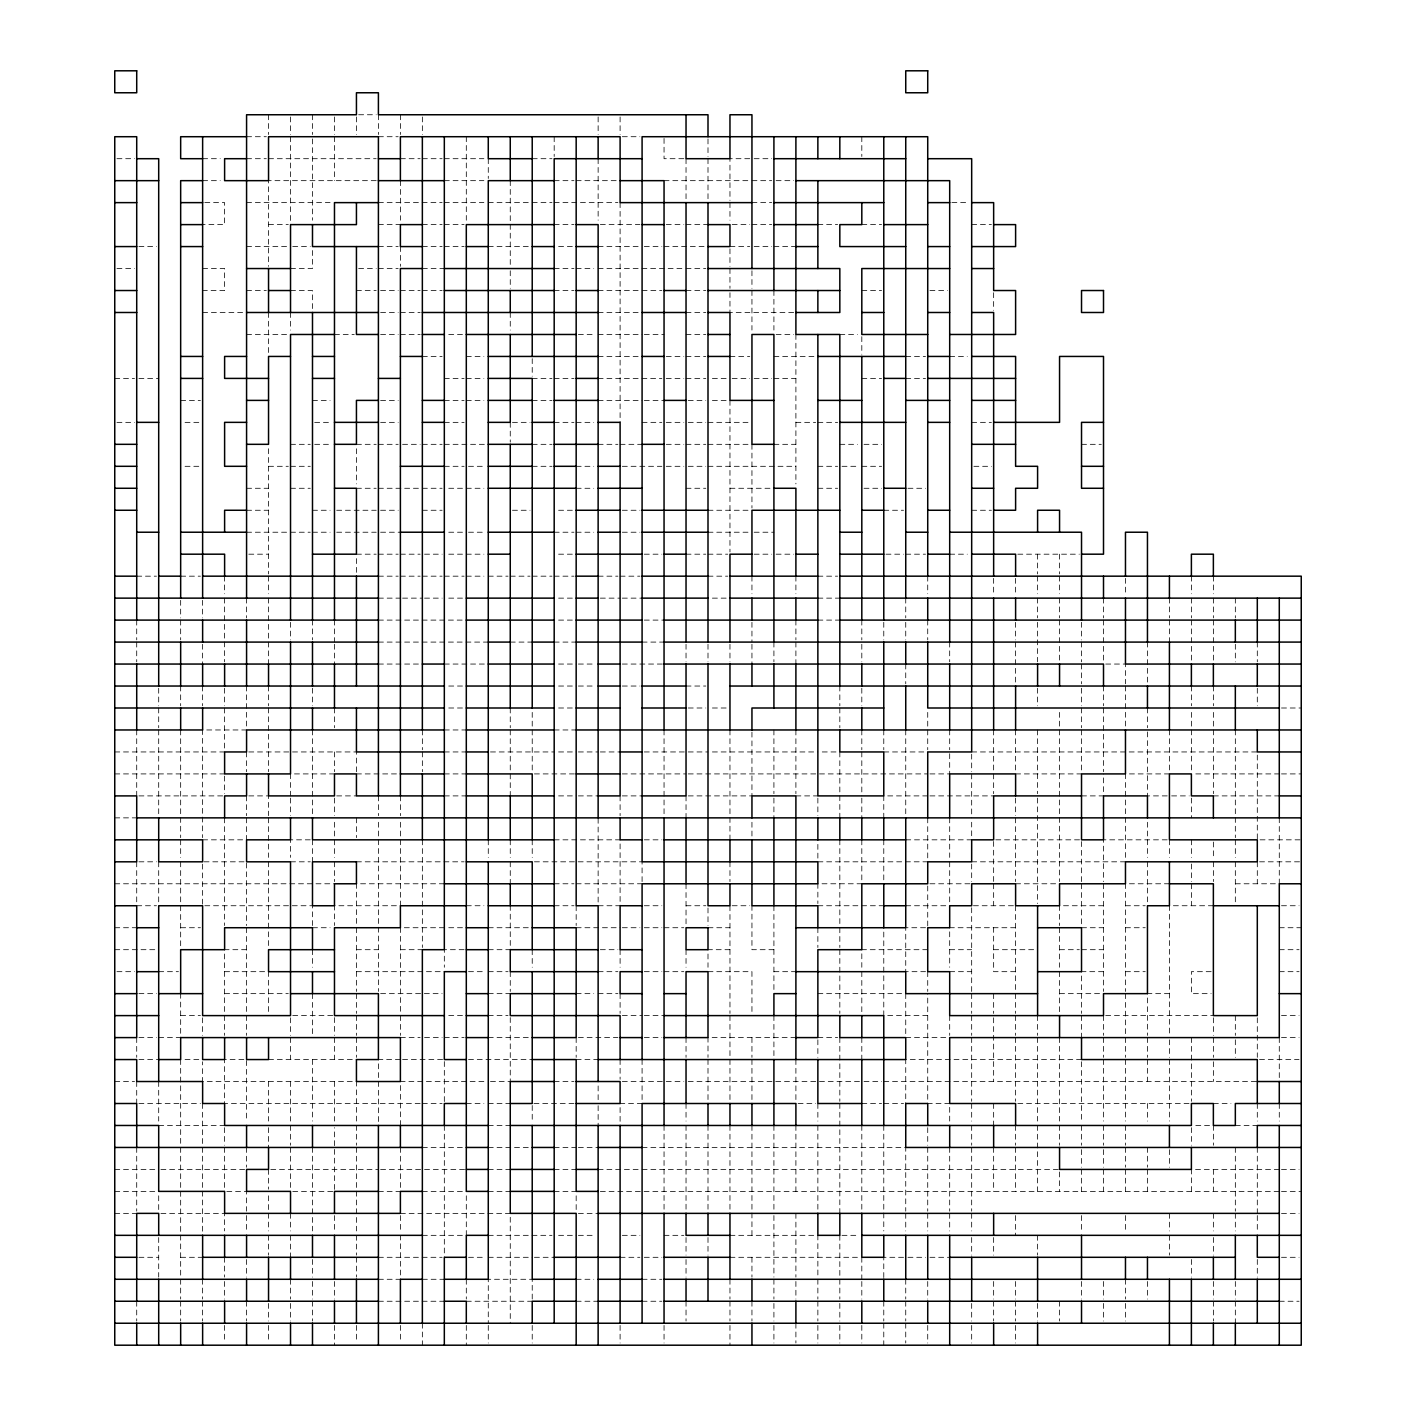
<?xml version="1.0" encoding="UTF-8"?>
<svg xmlns="http://www.w3.org/2000/svg" width="1416" height="1416" viewBox="0 0 1416 1416"><rect width="100%" height="100%" fill="white"/><g stroke="black" fill="none" stroke-linecap="round" stroke-linejoin="round"><path stroke-width="0.75" stroke-dasharray="5 3.75" d="M358.637 114.749L376.214 114.749M246.579 136.715L266.35 136.715M378.408 136.715L398.197 136.715M622.314 136.715L639.89 136.715M116.944 158.698L134.52 158.698M202.63 158.698L220.206 158.698M246.579 158.698L266.35 158.698M268.544 158.698L376.214 158.698M400.392 158.698L420.163 158.698M422.357 158.698L442.128 158.698M444.323 158.698L483.883 158.698M532.221 158.698L551.992 158.698M683.822 158.698L664.051 158.698L664.051 136.715M749.754 158.698L729.966 158.698L729.966 200.435M754.144 158.698L771.72 158.698M202.63 180.664L220.206 180.664M376.214 180.664L268.544 180.664L268.544 266.35M444.323 180.664L483.883 180.664M554.187 180.664L573.976 180.664M576.17 180.664L620.102 180.664M664.051 180.664L749.754 180.664M751.949 180.664L771.72 180.664M776.11 180.664L793.686 180.664M204.824 202.63L224.613 202.63L224.613 224.613L202.63 224.613M246.579 202.63L330.07 202.63M378.408 202.63L442.128 202.63M444.323 202.63L483.883 202.63M488.272 202.63L530.026 202.63M532.221 202.63L551.992 202.63M554.187 202.63L617.907 202.63M751.949 202.63L771.72 202.63M951.888 202.63L967.27 202.63M268.544 224.613L288.333 224.613M378.408 224.613L400.392 224.613M422.357 224.613L442.128 224.613M444.323 224.613L464.112 224.613M554.187 224.613L573.976 224.613M600.331 224.613L639.89 224.613M666.246 224.613L683.822 224.613M686.034 224.613L708 224.613M732.178 224.613L749.754 224.613M751.949 224.613L771.72 224.613M817.864 224.613L837.635 224.613M861.813 224.613L881.584 224.613M971.677 224.613L991.448 224.613M138.91 246.579L156.486 246.579M246.579 246.579L288.333 246.579M292.723 246.579L310.299 246.579M378.408 246.579L398.197 246.579M422.357 246.579L442.128 246.579M444.323 246.579L464.112 246.579M488.272 246.579L530.026 246.579M558.594 246.579L576.17 246.579M598.136 246.579L639.89 246.579M644.28 246.579L661.856 246.579M664.051 246.579L705.805 246.579M729.966 246.579L749.754 246.579M754.144 246.579L771.72 246.579M773.915 246.579L795.898 246.579M116.944 268.544L134.52 268.544M202.63 268.544L224.613 268.544L224.613 290.528L202.63 290.528M290.528 268.544L312.494 268.544L312.494 248.774M358.637 268.544L376.214 268.544M378.408 268.544L398.197 268.544M422.357 268.544L444.323 268.544M554.187 268.544L573.976 268.544M576.17 268.544L593.746 268.544M598.136 268.544L683.822 268.544M686.034 268.544L705.805 268.544M246.579 290.528L266.35 290.528M290.528 290.528L312.494 290.528L312.494 310.299M356.443 290.528L376.214 290.528M380.603 290.528L398.197 290.528M400.392 290.528L420.163 290.528M422.357 290.528L442.128 290.528M554.187 290.528L573.976 290.528M598.136 290.528L639.89 290.528M642.085 290.528L661.856 290.528M686.034 290.528L705.805 290.528M861.813 290.528L881.584 290.528M929.923 290.528L947.499 290.528M202.63 312.494L244.384 312.494M380.603 312.494L398.197 312.494M400.392 312.494L420.163 312.494M598.136 312.494L642.085 312.494M686.034 312.494L705.805 312.494M793.686 312.494L729.966 312.494L729.966 292.723M246.579 334.477L290.528 334.477M334.477 334.477L354.248 334.477M380.603 334.477L398.197 334.477M400.392 334.477L420.163 334.477M448.73 334.477L464.112 334.477M578.365 334.477L593.746 334.477M598.136 334.477L642.085 334.477M644.28 334.477L664.051 334.477M686.034 334.477L705.805 334.477M776.11 334.477L793.686 334.477M839.83 334.477L857.406 334.477M422.357 356.443L442.128 356.443M466.306 356.443L483.883 356.443M598.136 356.443L639.89 356.443M666.246 356.443L683.822 356.443M686.034 356.443L705.805 356.443M729.966 356.443L749.754 356.443M773.915 356.443L815.669 356.443M905.744 356.443L925.533 356.443M949.693 356.443L967.27 356.443M114.749 378.408L134.52 378.408M138.91 378.408L158.698 378.408M444.323 378.408L464.112 378.408M466.306 378.408L483.883 378.408M532.221 378.408L551.992 378.408M554.187 378.408L573.976 378.408M598.136 378.408L661.856 378.408M666.246 378.408L683.822 378.408M686.034 378.408L705.805 378.408M712.39 378.408L727.771 378.408M732.178 378.408L749.754 378.408M754.144 378.408L771.72 378.408M773.915 378.408L795.898 378.408M861.813 378.408L881.584 378.408M905.744 378.408L925.533 378.408M180.664 400.392L200.435 400.392M312.494 400.392L330.07 400.392M380.603 400.392L398.197 400.392M444.323 400.392L464.112 400.392M466.306 400.392L483.883 400.392M532.221 400.392L551.992 400.392M598.136 400.392L642.085 400.392M644.28 400.392L664.051 400.392M688.229 400.392L705.805 400.392M712.39 400.392L727.771 400.392M116.944 422.357L134.52 422.357M185.053 422.357L200.435 422.357M314.688 422.357L330.07 422.357M380.603 422.357L398.197 422.357M444.323 422.357L464.112 422.357M512.45 422.357L530.026 422.357M554.187 422.357L573.976 422.357M576.17 422.357L593.746 422.357M642.085 422.357L661.856 422.357M666.246 422.357L683.822 422.357M688.229 422.357L705.805 422.357M708 422.357L749.754 422.357M795.898 422.357L815.669 422.357M817.864 422.357L837.635 422.357M971.677 422.357L991.448 422.357M290.528 444.323L310.299 444.323M314.688 444.323L330.07 444.323M356.443 444.323L376.214 444.323M378.408 444.323L398.197 444.323M402.587 444.323L420.163 444.323M422.357 444.323L442.128 444.323M444.323 444.323L488.272 444.323M532.221 444.323L551.992 444.323M598.136 444.323L617.907 444.323M620.102 444.323L642.085 444.323M666.246 444.323L683.822 444.323M686.034 444.323L705.805 444.323M708 444.323L749.754 444.323M773.915 444.323L795.898 444.323M839.83 444.323L857.406 444.323M864.008 444.323L881.584 444.323M1081.523 444.323L1101.312 444.323M185.053 466.306L200.435 466.306M268.544 466.306L288.333 466.306M290.528 466.306L310.299 466.306M444.323 466.306L464.112 466.306M468.501 466.306L483.883 466.306M532.221 466.306L551.992 466.306M576.17 466.306L593.746 466.306M622.314 466.306L661.856 466.306M666.246 466.306L683.822 466.306M688.229 466.306L705.805 466.306M708 466.306L795.898 466.306M817.864 466.306L837.635 466.306M842.024 466.306L857.406 466.306M861.813 466.306L881.584 466.306M973.872 466.306L991.448 466.306M246.579 488.272L268.544 488.272M290.528 488.272L310.299 488.272M356.443 488.272L376.214 488.272M378.408 488.272L420.163 488.272M422.357 488.272L442.128 488.272M448.73 488.272L464.112 488.272M466.306 488.272L483.883 488.272M576.17 488.272L593.746 488.272M686.034 488.272L705.805 488.272M729.966 488.272L773.915 488.272M817.864 488.272L837.635 488.272M864.008 488.272L881.584 488.272M907.957 488.272L925.533 488.272M246.579 510.256L268.544 510.256M312.494 510.256L330.07 510.256M336.672 510.256L376.214 510.256M380.603 510.256L398.197 510.256M422.357 510.256L442.128 510.256M512.45 510.256L530.026 510.256M558.594 510.256L573.976 510.256M622.314 510.256L639.89 510.256M708 510.256L749.754 510.256M883.779 510.256L903.55 510.256M971.677 510.256L991.448 510.256M246.579 532.221L288.333 532.221M290.528 532.221L310.299 532.221M312.494 532.221L330.07 532.221M336.672 532.221L376.214 532.221M380.603 532.221L400.392 532.221M448.73 532.221L466.306 532.221M468.501 532.221L483.883 532.221M554.187 532.221L573.976 532.221M576.17 532.221L593.746 532.221M622.314 532.221L639.89 532.221M708 532.221L749.754 532.221M754.144 532.221L773.915 532.221M248.774 554.187L268.544 554.187M356.443 554.187L376.214 554.187M378.408 554.187L398.197 554.187M400.392 554.187L420.163 554.187M424.552 554.187L442.128 554.187M448.73 554.187L464.112 554.187M466.306 554.187L483.883 554.187M558.594 554.187L573.976 554.187M644.28 554.187L661.856 554.187M686.034 554.187L705.805 554.187M708 554.187L727.771 554.187M754.144 554.187L771.72 554.187M776.11 554.187L793.686 554.187M885.974 554.187L903.55 554.187M905.744 554.187L925.533 554.187M949.693 554.187L967.27 554.187M1017.803 554.187L1079.328 554.187M136.715 576.17L156.486 576.17M180.664 576.17L200.435 576.17M378.408 576.17L398.197 576.17M400.392 576.17L420.163 576.17M422.357 576.17L442.128 576.17M444.323 576.17L464.112 576.17M466.306 576.17L483.883 576.17M488.272 576.17L508.043 576.17M510.256 576.17L530.026 576.17M532.221 576.17L551.992 576.17M554.187 576.17L573.976 576.17M598.136 576.17L617.907 576.17M620.102 576.17L639.89 576.17M708 576.17L727.771 576.17M817.864 576.17L837.635 576.17M378.408 598.136L400.392 598.136M402.587 598.136L422.357 598.136M424.552 598.136L442.128 598.136M448.73 598.136L466.306 598.136M558.594 598.136L576.17 598.136M600.331 598.136L620.102 598.136M622.314 598.136L642.085 598.136M712.39 598.136L729.966 598.136M817.864 598.136L839.83 598.136M378.408 620.102L466.306 620.102M558.594 620.102L576.17 620.102M644.28 620.102L664.051 620.102M817.864 620.102L839.83 620.102M378.408 642.085L488.272 642.085M510.256 642.085L532.221 642.085M554.187 642.085L576.17 642.085M642.085 642.085L664.051 642.085M378.408 664.051L422.357 664.051M444.323 664.051L488.272 664.051M558.594 664.051L576.17 664.051M578.365 664.051L593.746 664.051M622.314 664.051L664.051 664.051M1105.701 664.051L1125.472 664.051L1125.472 683.822M448.73 686.034L464.112 686.034M558.594 686.034L576.17 686.034M578.365 686.034L593.746 686.034M622.314 686.034L639.89 686.034M686.034 686.034L705.805 686.034M448.73 708L466.306 708M558.594 708L576.17 708M688.229 708L705.805 708M712.39 708L727.771 708M1281.48 708L1301.251 708M444.323 729.966L466.306 729.966M554.187 729.966L576.17 729.966M114.749 751.949L224.613 751.949L224.613 708M248.774 751.949L356.443 751.949L356.443 771.72M444.323 751.949L466.306 751.949M490.467 751.949L554.187 751.949M558.594 751.949L576.17 751.949M578.365 751.949L598.136 751.949M600.331 751.949L620.102 751.949M644.28 751.949L686.034 751.949M688.229 751.949L708 751.949M712.39 751.949L817.864 751.949M822.254 751.949L837.635 751.949M883.779 751.949L927.728 751.949M971.677 751.949L1257.302 751.949L1257.302 839.83L1301.251 839.83M114.749 773.915L224.613 773.915M334.477 773.915L290.528 773.915L290.528 795.898M356.443 773.915L400.392 773.915M444.323 773.915L466.306 773.915M534.416 773.915L576.17 773.915M622.314 773.915L686.034 773.915M688.229 773.915L927.728 773.915M929.923 773.915L949.693 773.915L949.693 751.949M1015.608 773.915L1081.523 773.915M1169.421 773.915L1125.472 773.915L1125.472 857.406M1195.794 773.915L1279.285 773.915M1281.48 773.915L1301.251 773.915M138.91 795.898L224.613 795.898M248.774 795.898L268.544 795.898L268.544 815.669M336.672 795.898L356.443 795.898M444.323 795.898L466.306 795.898M558.594 795.898L576.17 795.898M578.365 795.898L598.136 795.898M622.314 795.898L642.085 795.898M688.229 795.898L751.949 795.898L751.949 729.966M795.898 795.898L817.864 795.898M927.728 795.898L883.779 795.898L883.779 817.864M929.923 795.898L993.643 795.898M1081.523 795.898L1103.507 795.898L1103.507 773.915M1167.226 795.898L1147.456 795.898L1147.456 729.966M1171.616 795.898L1189.192 795.898M1213.37 795.898L1279.285 795.898M114.749 817.864L136.715 817.864M202.63 839.83L244.384 839.83M310.299 839.83L290.528 839.83L290.528 857.406M554.187 839.83L620.102 839.83L620.102 905.744L598.136 905.744L598.136 817.864M644.28 839.83L661.856 839.83M905.744 839.83L971.677 839.83L971.677 822.254M1167.226 839.83L1103.507 839.83L1103.507 881.584M138.91 861.813L156.486 861.813M290.528 861.813L310.299 861.813M356.443 861.813L464.112 861.813M534.416 861.813L642.085 861.813L642.085 881.584M971.677 861.813L1125.472 861.813M1259.514 861.813L1301.251 861.813M114.749 883.779L334.477 883.779M444.323 883.779L356.443 883.779L356.443 925.533M554.187 883.779L573.976 883.779M576.17 883.779L642.085 883.779M929.923 883.779L971.677 883.779M1015.608 883.779L1059.557 883.779M1169.421 883.779L1125.472 883.779L1125.472 991.448M1235.336 883.779L1279.285 883.779L1279.285 817.864M136.715 905.744L156.486 905.744M466.306 905.744L483.883 905.744M554.187 905.744L573.976 905.744M644.28 905.744L661.856 905.744M686.034 905.744L705.805 905.744M732.178 905.744L749.754 905.744M817.864 905.744L883.779 905.744M905.744 905.744L947.499 905.744M1013.413 905.744L971.677 905.744L971.677 991.448M1103.507 905.744L1059.557 905.744L1059.557 925.533M1125.472 905.744L1145.243 905.744M1213.37 905.744L1169.421 905.744L1169.421 1035.397M1281.48 905.744L1299.056 905.744M114.749 927.728L136.715 927.728M180.664 927.728L200.435 927.728M312.494 927.728L330.07 927.728M444.323 927.728L400.392 927.728L400.392 1013.413M448.73 927.728L464.112 927.728M488.272 927.728L532.221 927.728M576.17 927.728L620.102 927.728M622.314 927.728L639.89 927.728M644.28 927.728L661.856 927.728M664.051 927.728L683.822 927.728M708 927.728L729.966 927.728M925.533 927.728L905.744 927.728L905.744 971.677L925.533 971.677M1015.608 927.728L949.693 927.728L949.693 967.27M1081.523 927.728L1103.507 927.728M1125.472 927.728L1145.243 927.728M1279.285 927.728L1301.251 927.728M114.749 949.693L156.486 949.693M246.579 949.693L224.613 949.693L224.613 1013.413M356.443 949.693L378.408 949.693M400.392 949.693L422.357 949.693M464.112 949.693L444.323 949.693L444.323 967.27M488.272 949.693L510.256 949.693L510.256 905.744M600.331 949.693L617.907 949.693M729.966 949.693L708 949.693L708 967.27M773.915 949.693L751.949 949.693L751.949 905.744M927.728 949.693L861.813 949.693L861.813 967.27M949.693 949.693L971.677 949.693M993.643 949.693L1037.592 949.693M1059.557 949.693L1079.328 949.693M1081.523 949.693L1103.507 949.693M1279.285 949.693L1299.056 949.693M116.944 971.677L134.52 971.677M158.698 971.677L178.469 971.677M224.613 971.677L268.544 971.677L268.544 1013.413M356.443 971.677L444.323 971.677M468.501 971.677L483.883 971.677M488.272 971.677L508.043 971.677M598.136 971.677L617.907 971.677M644.28 971.677L661.856 971.677M664.051 971.677L683.822 971.677M708 971.677L751.949 971.677L751.949 1013.413M773.915 971.677L795.898 971.677M949.693 971.677L971.677 971.677M1015.608 971.677L993.643 971.677L993.643 927.728M1103.507 971.677L1081.523 971.677L1081.523 1013.413M1125.472 971.677L1145.243 971.677M1211.176 971.677L1191.387 971.677L1191.387 993.643L1211.176 993.643M1279.285 971.677L1299.056 971.677M138.91 993.643L156.486 993.643M224.613 993.643L288.333 993.643M380.603 993.643L442.128 993.643M488.272 993.643L510.256 993.643M576.17 993.643L593.746 993.643M598.136 993.643L617.907 993.643M817.864 993.643L903.55 993.643M1059.557 993.643L1103.507 993.643M1169.421 993.643L1147.456 993.643L1147.456 1035.397M180.664 1015.608L200.435 1015.608M292.723 1015.608L334.477 1015.608L334.477 1035.397M448.73 1015.608L466.306 1015.608M488.272 1015.608L508.043 1015.608M622.314 1015.608L642.085 1015.608M644.28 1015.608L664.051 1015.608M927.728 1015.608L883.779 1015.608L883.779 927.728M1105.701 1015.608L1213.37 1015.608M1281.48 1015.608L1299.056 1015.608M138.91 1037.592L156.486 1037.592M158.698 1037.592L180.664 1037.592L180.664 993.643M400.392 1037.592L420.163 1037.592M424.552 1037.592L442.128 1037.592M444.323 1037.592L464.112 1037.592M488.272 1037.592L532.221 1037.592M578.365 1037.592L617.907 1037.592M644.28 1037.592L661.856 1037.592M795.898 1037.592L708 1037.592L708 1057.363M817.864 1037.592L837.635 1037.592M905.744 1037.592L949.693 1037.592M1281.48 1037.592L1299.056 1037.592M138.91 1059.557L158.698 1059.557M185.053 1059.557L202.63 1059.557M268.544 1059.557L356.443 1059.557M400.392 1059.557L378.408 1059.557L378.408 1079.328M402.587 1059.557L444.323 1059.557L444.323 1103.507M468.501 1059.557L532.221 1059.557M576.17 1059.557L598.136 1059.557M1081.523 1059.557L905.744 1059.557L905.744 1103.507M1259.514 1059.557L1299.056 1059.557M114.749 1081.523L134.52 1081.523M483.883 1081.523L400.392 1081.523L400.392 1125.472M490.467 1081.523L510.256 1081.523L510.256 1015.608M554.187 1081.523L573.976 1081.523M622.314 1081.523L664.051 1081.523M666.246 1081.523L683.822 1081.523M688.229 1081.523L861.813 1081.523M864.008 1081.523L881.584 1081.523M883.779 1081.523L1257.302 1081.523M138.91 1103.507L200.435 1103.507M420.163 1103.507L224.613 1103.507L224.613 1059.557L246.579 1059.557L246.579 1121.083M422.357 1103.507L442.128 1103.507M466.306 1103.507L483.883 1103.507M488.272 1103.507L510.256 1103.507M573.976 1103.507L532.221 1103.507L532.221 1121.083M798.093 1103.507L815.669 1103.507M861.813 1103.507L881.584 1103.507M883.779 1103.507L903.55 1103.507M1017.803 1103.507L1191.387 1103.507M1213.37 1103.507L1230.947 1103.507M158.698 1125.472L224.613 1125.472M488.272 1125.472L510.256 1125.472M1195.794 1125.472L1213.37 1125.472L1213.37 1145.243M1235.336 1125.472L1257.302 1125.472M422.357 1147.456L466.306 1147.456M488.272 1147.456L532.221 1147.456M554.187 1147.456L576.17 1147.456M578.365 1147.456L598.136 1147.456M642.085 1147.456L905.744 1147.456L905.744 1211.176M114.749 1169.421L158.698 1169.421M160.893 1169.421L246.579 1169.421M270.757 1169.421L378.408 1169.421M380.603 1169.421L422.357 1169.421M424.552 1169.421L466.306 1169.421M488.272 1169.421L510.256 1169.421M554.187 1169.421L576.17 1169.421M598.136 1169.421L639.89 1169.421M642.085 1169.421L1059.557 1169.421L1059.557 1191.387M1279.285 1169.421L1191.387 1169.421L1191.387 1191.387M1281.48 1169.421L1299.056 1169.421M114.749 1191.387L158.698 1191.387M226.808 1191.387L246.579 1191.387L246.579 1211.176M292.723 1191.387L334.477 1191.387L334.477 1127.667M378.408 1191.387L400.392 1191.387M422.357 1191.387L466.306 1191.387M488.272 1191.387L510.256 1191.387M554.187 1191.387L576.17 1191.387M600.331 1191.387L1279.285 1191.387M1281.48 1191.387L1301.251 1191.387M114.749 1213.37L136.715 1213.37M160.893 1213.37L224.613 1213.37L224.613 1230.947M400.392 1213.37L510.256 1213.37L510.256 1323.234M578.365 1213.37L598.136 1213.37M1281.48 1213.37L1299.056 1213.37M422.357 1235.336L466.306 1235.336L466.306 1195.794M488.272 1235.336L551.992 1235.336M558.594 1235.336L576.17 1235.336M578.365 1235.336L593.746 1235.336M622.314 1235.336L639.89 1235.336M664.051 1235.336L683.822 1235.336M729.966 1235.336L817.864 1235.336L817.864 1277.09M842.024 1235.336L857.406 1235.336M138.91 1257.302L158.698 1257.302M180.664 1257.302L202.63 1257.302M378.408 1257.302L442.128 1257.302M468.501 1257.302L483.883 1257.302M488.272 1257.302L532.221 1257.302M534.416 1257.302L554.187 1257.302M620.102 1257.302L639.89 1257.302M644.28 1257.302L661.856 1257.302M729.966 1257.302L857.406 1257.302M903.55 1257.302L883.779 1257.302L883.779 1279.285M907.957 1257.302L925.533 1257.302M929.923 1257.302L949.693 1257.302M1281.48 1257.302L1299.056 1257.302M378.408 1279.285L400.392 1279.285L400.392 1235.336M422.357 1279.285L444.323 1279.285M576.17 1279.285L593.746 1279.285M642.085 1279.285L661.856 1279.285M378.408 1301.251L444.323 1301.251M466.306 1301.251L532.221 1301.251M576.17 1301.251L598.136 1301.251M642.085 1301.251L661.856 1301.251M1279.285 1301.251L1299.056 1301.251M1279.285 1037.592L1279.285 1079.328M1279.285 1103.507L1279.285 1121.083M1257.302 642.085L1257.302 661.856M1257.302 688.229L1257.302 705.805M1257.302 861.813L1257.302 883.779M1257.302 1017.803L1257.302 1057.363M1257.302 1103.507L1257.302 1121.083M1257.302 1147.456L1257.302 1213.37M1257.302 1215.565L1257.302 1230.947M1257.302 1259.514L1257.302 1277.09M1235.336 598.136L1235.336 617.907M1235.336 644.28L1235.336 661.856M1235.336 729.966L1235.336 837.635M1235.336 839.83L1235.336 857.406M1235.336 861.813L1235.336 903.55M1235.336 1015.608L1235.336 1035.397M1235.336 1039.787L1235.336 1057.363M1235.336 1147.456L1235.336 1211.176M1235.336 1213.37L1235.336 1230.947M1235.336 1281.48L1235.336 1299.056M1235.336 1301.251L1235.336 1323.234M1213.37 576.17L1213.37 593.746M1213.37 598.136L1213.37 617.907M1213.37 620.102L1213.37 661.856M1213.37 686.034L1213.37 705.805M1213.37 712.39L1213.37 793.686M1213.37 842.024L1213.37 857.406M1213.37 861.813L1213.37 881.584M1213.37 1017.803L1213.37 1035.397M1213.37 1037.592L1213.37 1057.363M1213.37 1061.752L1213.37 1081.523M1213.37 1169.421L1213.37 1191.387M1213.37 1213.37L1213.37 1230.947M1213.37 1237.531L1213.37 1255.107M1213.37 1281.48L1213.37 1299.056M1213.37 1301.251L1213.37 1321.022M1191.387 576.17L1191.387 593.746M1191.387 598.136L1191.387 617.907M1191.387 620.102L1191.387 661.856M1191.387 686.034L1191.387 705.805M1191.387 712.39L1191.387 771.72M1191.387 798.093L1191.387 817.864M1191.387 839.83L1191.387 857.406M1191.387 864.008L1191.387 881.584M1191.387 883.779L1191.387 905.744M1191.387 1037.592L1191.387 1101.312M1191.387 1127.667L1191.387 1145.243M1191.387 1259.514L1191.387 1277.09M1169.421 598.136L1169.421 617.907M1169.421 620.102L1169.421 642.085M1169.421 729.966L1169.421 771.72M1169.421 839.83L1169.421 857.406M1169.421 1039.787L1169.421 1057.363M1169.421 1059.557L1169.421 1121.083M1169.421 1149.65L1169.421 1167.226M1169.421 1213.37L1169.421 1230.947M1169.421 1235.336L1169.421 1255.107M1147.456 642.085L1147.456 686.034M1147.456 708L1147.456 727.771M1147.456 822.254L1147.456 857.406M1147.456 861.813L1147.456 903.55M1147.456 1037.592L1147.456 1057.363M1147.456 1059.557L1147.456 1081.523M1147.456 1103.507L1147.456 1121.083M1147.456 1147.456L1147.456 1167.226M1147.456 1169.421L1147.456 1191.387M1147.456 1281.48L1147.456 1299.056M1125.472 578.365L1125.472 593.746M1125.472 686.034L1125.472 729.966M1125.472 993.643L1125.472 1035.397M1125.472 1037.592L1125.472 1057.363M1125.472 1059.557L1125.472 1121.083M1125.472 1125.472L1125.472 1145.243M1125.472 1147.456L1125.472 1167.226M1125.472 1169.421L1125.472 1191.387M1125.472 1215.565L1125.472 1230.947M1125.472 1279.285L1125.472 1299.056M1125.472 1303.446L1125.472 1321.022M1103.507 598.136L1103.507 617.907M1103.507 620.102L1103.507 661.856M1103.507 686.034L1103.507 705.805M1103.507 708L1103.507 771.72M1103.507 883.779L1103.507 991.448M1103.507 1015.608L1103.507 1035.397M1103.507 1037.592L1103.507 1057.363M1103.507 1059.557L1103.507 1121.083M1103.507 1125.472L1103.507 1145.243M1103.507 1149.65L1103.507 1167.226M1103.507 1169.421L1103.507 1191.387M1103.507 1281.48L1103.507 1299.056M1103.507 1303.446L1103.507 1321.022M1081.523 622.314L1081.523 639.89M1081.523 642.085L1081.523 661.856M1081.523 664.051L1081.523 683.822M1081.523 688.229L1081.523 705.805M1081.523 708L1081.523 727.771M1081.523 729.966L1081.523 771.72M1081.523 881.584L1081.523 839.83L993.643 839.83L993.643 881.584M1081.523 883.779L1081.523 925.533M1081.523 1015.608L1081.523 1037.592M1081.523 1061.752L1081.523 1121.083M1081.523 1125.472L1081.523 1145.243M1081.523 1149.65L1081.523 1167.226M1081.523 1169.421L1081.523 1191.387M1081.523 1215.565L1081.523 1230.947M1081.523 1281.48L1081.523 1299.056M1059.557 554.187L1059.557 573.976M1059.557 576.17L1059.557 593.746M1059.557 598.136L1059.557 617.907M1059.557 620.102L1059.557 661.856M1059.557 712.39L1059.557 727.771M1059.557 729.966L1059.557 881.584M1059.557 927.728L1059.557 967.27M1059.557 971.677L1059.557 1013.413M1059.557 1037.592L1059.557 1121.083M1059.557 1125.472L1059.557 1145.243M1059.557 1301.251L1059.557 1321.022M1037.592 554.187L1037.592 573.976M1037.592 576.17L1037.592 593.746M1037.592 598.136L1037.592 617.907M1037.592 622.314L1037.592 661.856M1037.592 688.229L1037.592 705.805M1037.592 729.966L1037.592 793.686M1037.592 798.093L1037.592 903.55M1037.592 1015.608L1037.592 1035.397M1037.592 1037.592L1037.592 1121.083M1037.592 1125.472L1037.592 1191.387M1037.592 1235.336L1037.592 1255.107M1037.592 1303.446L1037.592 1321.022M1015.608 578.365L1015.608 593.746M1015.608 622.314L1015.608 639.89M1015.608 642.085L1015.608 686.034M1015.608 729.966L1015.608 771.72M1015.608 798.093L1015.608 815.669M1015.608 817.864L1015.608 881.584M1015.608 905.744L1015.608 991.448M1015.608 993.643L1015.608 1013.413M1015.608 1015.608L1015.608 1035.397M1015.608 1037.592L1015.608 1101.312M1015.608 1125.472L1015.608 1145.243M1015.608 1147.456L1015.608 1191.387M1015.608 1215.565L1015.608 1235.336M1015.608 1281.48L1015.608 1299.056M1015.608 1301.251L1015.608 1321.022M1015.608 1325.429L1015.608 1343.005M993.643 292.723L993.643 310.299M993.643 578.365L993.643 593.746M993.643 729.966L993.643 771.72M993.643 773.915L993.643 793.686M993.643 883.779L993.643 905.744M993.643 993.643L993.643 1013.413M993.643 1017.803L993.643 1081.523M993.643 1103.507L993.643 1125.472M993.643 1147.456L993.643 1191.387M993.643 1237.531L993.643 1255.107M993.643 1281.48L993.643 1299.056M993.643 1301.251L993.643 1321.022M971.677 754.144L971.677 771.72M971.677 773.915L971.677 817.864M971.677 864.008L971.677 881.584M971.677 993.643L971.677 1013.413M971.677 1015.608L971.677 1035.397M971.677 1037.592L971.677 1101.312M971.677 1103.507L971.677 1121.083M971.677 1125.472L971.677 1145.243M971.677 1147.456L971.677 1211.176M971.677 1213.37L971.677 1230.947M971.677 1237.531L971.677 1255.107M971.677 1303.446L971.677 1321.022M971.677 1325.429L971.677 1343.005M949.693 642.085L949.693 661.856M949.693 729.966L949.693 749.754M949.693 817.864L949.693 857.406M949.693 861.813L949.693 905.744M949.693 1015.608L949.693 1035.397M949.693 1121.083L949.693 1103.507L927.728 1103.507L927.728 993.643M949.693 1147.456L949.693 1211.176M949.693 1213.37L949.693 1230.947M927.728 576.17L927.728 593.746M927.728 620.102L927.728 639.89M927.728 712.39L927.728 727.771M927.728 729.966L927.728 749.754M927.728 817.864L927.728 861.813L817.864 861.813L817.864 839.83M927.728 885.974L927.728 927.728M927.728 971.677L927.728 991.448M927.728 1127.667L927.728 1145.243M927.728 1147.456L927.728 1211.176M927.728 1213.37L927.728 1230.947M927.728 1281.48L927.728 1299.056M927.728 1325.429L927.728 1343.005M905.744 598.136L905.744 617.907M905.744 622.314L905.744 639.89M905.744 664.051L905.744 683.822M905.744 729.966L905.744 817.864M905.744 993.643L905.744 1035.397M905.744 1213.37L905.744 1230.947M905.744 1279.285L905.744 1299.056M905.744 1301.251L905.744 1321.022M905.744 1323.234L905.744 1343.005M883.779 622.314L883.779 639.89M883.779 729.966L883.779 749.754M883.779 839.83L883.779 881.584M883.779 1125.472L883.779 1230.947M883.779 1301.251L883.779 1321.022M883.779 1323.234L883.779 1345.2M861.813 136.715L861.813 156.486M861.813 336.672L861.813 354.248M861.813 620.102L861.813 639.89M861.813 644.28L861.813 661.856M861.813 688.229L861.813 705.805M861.813 729.966L861.813 749.754M861.813 751.949L861.813 795.898M861.813 798.093L861.813 817.864M861.813 839.83L861.813 883.779L817.864 883.779L817.864 903.55M861.813 971.677L861.813 1013.413M861.813 1037.592L861.813 1059.557M861.813 1125.472L861.813 1213.37M861.813 1257.302L861.813 1279.285M861.813 1281.48L861.813 1299.056M861.813 1325.429L861.813 1343.005M839.83 686.034L839.83 705.805M839.83 708L839.83 727.771M839.83 751.949L839.83 817.864M839.83 839.83L839.83 925.533M839.83 927.728L839.83 947.499M839.83 949.693L839.83 1013.413M839.83 1037.592L839.83 1101.312M839.83 1103.507L839.83 1213.37M839.83 1235.336L839.83 1277.09M839.83 1279.285L839.83 1299.056M839.83 1303.446L839.83 1321.022M839.83 1325.429L839.83 1343.005M817.864 798.093L817.864 815.669M817.864 927.728L817.864 947.499M817.864 1039.787L817.864 1057.363M817.864 1103.507L817.864 1121.083M817.864 1125.472L817.864 1213.37M817.864 1279.285L817.864 1299.056M817.864 1301.251L817.864 1321.022M817.864 1325.429L817.864 1343.005M795.898 334.477L795.898 483.883M795.898 576.17L795.898 593.746M795.898 620.102L795.898 639.89M795.898 642.085L795.898 664.051M795.898 729.966L795.898 793.686M795.898 1059.557L795.898 1103.507M795.898 1125.472L795.898 1191.387M795.898 1213.37L795.898 1277.09M795.898 1281.48L795.898 1299.056M795.898 1323.234L795.898 1343.005M773.915 290.528L773.915 330.07M773.915 642.085L773.915 661.856M773.915 729.966L773.915 793.686M773.915 798.093L773.915 817.864M773.915 905.744L773.915 991.448M773.915 1015.608L773.915 1057.363M773.915 1125.472L773.915 1211.176M773.915 1215.565L773.915 1277.09M773.915 1279.285L773.915 1299.056M773.915 1303.446L773.915 1321.022M773.915 1325.429L773.915 1343.005M751.949 270.757L751.949 288.333M751.949 290.528L751.949 330.07M751.949 444.323L751.949 508.043M751.949 576.17L751.949 593.746M751.949 622.314L751.949 642.085M751.949 644.28L751.949 664.051M751.949 822.254L751.949 837.635M751.949 1037.592L751.949 1057.363M751.949 1059.557L751.949 1101.312M751.949 1125.472L751.949 1235.336M751.949 1257.302L751.949 1277.09M751.949 1301.251L751.949 1321.022M729.966 202.63L729.966 220.206M729.966 248.774L729.966 266.35M729.966 268.544L729.966 288.333M729.966 400.392L729.966 551.992M729.966 644.28L729.966 661.856M729.966 729.966L729.966 839.83M729.966 861.813L729.966 881.584M729.966 905.744L729.966 1013.413M729.966 1015.608L729.966 1057.363M729.966 1059.557L729.966 1103.507M729.966 1125.472L729.966 1213.37M729.966 1279.285L729.966 1299.056M729.966 1301.251L729.966 1321.022M729.966 1325.429L729.966 1345.2M708 138.91L708 156.486M708 158.698L708 200.435M708 644.28L708 661.856M708 907.957L708 925.533M708 1059.557L708 1103.507M708 1125.472L708 1213.37M708 1237.531L708 1255.107M686.034 158.698L686.034 200.435M686.034 644.28L686.034 661.856M686.034 795.898L686.034 817.864M686.034 883.779L686.034 925.533M686.034 949.693L686.034 967.27M686.034 1037.592L686.034 1057.363M686.034 1103.507L686.034 1121.083M686.034 1125.472L686.034 1213.37M686.034 1237.531L686.034 1255.107M686.034 1259.514L686.034 1277.09M686.034 1301.251L686.034 1321.022M664.051 729.966L664.051 817.864M664.051 1125.472L664.051 1213.37M664.051 1325.429L664.051 1343.005M642.085 1059.557L642.085 1103.507L620.102 1103.507L620.102 1125.472M620.102 116.944L620.102 134.52M620.102 202.63L620.102 422.357M620.102 795.898L620.102 815.669M620.102 949.693L620.102 967.27M620.102 993.643L620.102 1013.413M620.102 1059.557L620.102 1079.328M620.102 1325.429L620.102 1343.005M598.136 116.944L598.136 134.52M598.136 158.698L598.136 220.206M598.136 1085.93L598.136 1101.312M598.136 1105.701L598.136 1125.472M576.17 905.744L576.17 925.533M576.17 1037.592L576.17 1057.363M576.17 1195.794L576.17 1211.176M554.187 136.715L554.187 156.486M532.221 358.637L532.221 376.214M532.221 712.39L532.221 727.771M532.221 729.966L532.221 771.72M532.221 839.83L532.221 857.406M532.221 949.693L532.221 967.27M532.221 1299.056L532.221 1279.285L488.272 1279.285L488.272 1323.234M532.221 1325.429L532.221 1343.005M510.256 180.664L510.256 266.35M510.256 270.757L510.256 288.333M510.256 312.494L510.256 330.07M510.256 422.357L510.256 442.128M510.256 708L510.256 727.771M510.256 729.966L510.256 771.72M510.256 773.915L510.256 795.898M510.256 839.83L510.256 857.406M510.256 861.813L510.256 883.779M510.256 971.677L510.256 991.448M488.272 158.698L488.272 178.469M488.272 839.83L488.272 857.406M488.272 1325.429L488.272 1343.005M466.306 136.715L466.306 220.206M466.306 1279.285L466.306 1299.056M466.306 1325.429L466.306 1345.2M444.323 1125.472L444.323 1257.302M422.357 116.944L422.357 134.52M422.357 729.966L422.357 749.754M422.357 751.949L422.357 771.72M422.357 839.83L422.357 947.499M422.357 1323.234L422.357 1345.2M400.392 114.749L400.392 134.52M400.392 180.664L400.392 220.206M400.392 246.579L400.392 266.35M400.392 795.898L400.392 815.669M400.392 822.254L400.392 905.744L334.477 905.744L334.477 925.533M400.392 1015.608L400.392 1035.397M400.392 1147.456L400.392 1189.192M400.392 1215.565L400.392 1230.947M400.392 1325.429L400.392 1340.81M378.408 114.749L378.408 134.52M378.408 795.898L378.408 815.669M378.408 822.254L378.408 991.448M378.408 1081.523L378.408 1125.472M356.443 116.944L356.443 134.52M356.443 448.73L356.443 483.883M356.443 558.594L356.443 573.976M356.443 817.864L356.443 837.635M356.443 927.728L356.443 991.448M356.443 993.643L356.443 1013.413M356.443 1015.608L356.443 1035.397M356.443 1037.592L356.443 1057.363M356.443 1121.083L356.443 1081.523L202.63 1081.523L202.63 1061.752M356.443 1125.472L356.443 1145.243M356.443 1147.456L356.443 1230.947M356.443 1235.336L356.443 1255.107M356.443 1257.302L356.443 1277.09M356.443 1325.429L356.443 1340.81M334.477 116.944L334.477 134.52M334.477 136.715L334.477 180.664M334.477 620.102L334.477 642.085M334.477 644.28L334.477 664.051M334.477 708L334.477 727.771M334.477 751.949L334.477 771.72M334.477 798.093L334.477 815.669M334.477 822.254L334.477 837.635M334.477 839.83L334.477 857.406M334.477 861.813L334.477 881.584M334.477 1037.592L334.477 1059.557M334.477 1081.523L334.477 1121.083M334.477 1215.565L334.477 1230.947M334.477 1281.48L334.477 1299.056M334.477 1325.429L334.477 1345.2M312.494 114.749L312.494 134.52M312.494 138.91L312.494 220.206M312.494 620.102L312.494 639.89M312.494 688.229L312.494 705.805M312.494 729.966L312.494 815.669M312.494 839.83L312.494 861.813M312.494 925.533L312.494 905.744L202.63 905.744L202.63 861.813L246.579 861.813L246.579 925.533M312.494 949.693L312.494 967.27M312.494 993.643L312.494 1035.397M312.494 1059.557L312.494 1121.083M312.494 1147.456L312.494 1230.947M312.494 1259.514L312.494 1277.09M312.494 1281.48L312.494 1299.056M312.494 1301.251L312.494 1321.022M290.528 116.944L290.528 134.52M290.528 136.715L290.528 224.613M290.528 312.494L290.528 330.07M290.528 622.314L290.528 639.89M290.528 798.093L290.528 815.669M290.528 1017.803L290.528 1035.397M290.528 1037.592L290.528 1059.557M290.528 1081.523L290.528 1121.083M290.528 1125.472L290.528 1145.243M290.528 1147.456L290.528 1191.387M290.528 1213.37L290.528 1230.947M290.528 1235.336L290.528 1257.302M290.528 1279.285L290.528 1299.056M290.528 1303.446L290.528 1321.022M268.544 114.749L268.544 134.52M268.544 312.494L268.544 354.248M268.544 448.73L268.544 573.976M268.544 576.17L268.544 593.746M268.544 598.136L268.544 639.89M268.544 642.085L268.544 664.051M268.544 686.034L268.544 705.805M268.544 708L268.544 771.72M268.544 817.864L268.544 857.406M268.544 861.813L268.544 947.499M268.544 1081.523L268.544 1121.083M268.544 1127.667L268.544 1147.456M268.544 1169.421L268.544 1189.192M268.544 1195.794L268.544 1230.947M268.544 1235.336L268.544 1255.107M268.544 1303.446L268.544 1321.022M268.544 1325.429L268.544 1340.81M246.579 598.136L246.579 617.907M246.579 686.034L246.579 729.966L202.63 729.966L202.63 837.635M246.579 751.949L246.579 771.72M246.579 795.898L246.579 815.669M246.579 817.864L246.579 839.83M246.579 927.728L246.579 1013.413M246.579 1015.608L246.579 1035.397M246.579 1147.456L246.579 1167.226M246.579 1215.565L246.579 1230.947M246.579 1259.514L246.579 1277.09M246.579 1301.251L246.579 1321.022M224.613 576.17L224.613 593.746M224.613 598.136L224.613 661.856M224.613 688.229L224.613 705.805M224.613 776.11L224.613 793.686M224.613 817.864L224.613 925.533M224.613 1015.608L224.613 1035.397M224.613 1127.667L224.613 1145.243M224.613 1147.456L224.613 1191.387M224.613 1257.302L224.613 1277.09M224.613 1281.48L224.613 1299.056M224.613 1325.429L224.613 1340.81M202.63 600.331L202.63 617.907M202.63 644.28L202.63 664.051M202.63 686.034L202.63 705.805M202.63 1017.803L202.63 1035.397M202.63 1103.507L202.63 1145.243M202.63 1147.456L202.63 1235.336M202.63 1279.285L202.63 1299.056M202.63 1301.251L202.63 1321.022M180.664 600.331L180.664 617.907M180.664 620.102L180.664 639.89M180.664 686.034L180.664 705.805M180.664 729.966L180.664 837.635M180.664 839.83L180.664 857.406M180.664 861.813L180.664 903.55M180.664 905.744L180.664 947.499M180.664 1059.557L180.664 1145.243M180.664 1147.456L180.664 1189.192M180.664 1191.387L180.664 1277.09M180.664 1279.285L180.664 1299.056M180.664 1301.251L180.664 1321.022M158.698 688.229L158.698 705.805M158.698 708L158.698 727.771M158.698 729.966L158.698 817.864M158.698 861.813L158.698 903.55M158.698 1081.523L158.698 1121.083M158.698 1195.794L158.698 1211.176M158.698 1237.531L158.698 1277.09M136.715 620.102L136.715 639.89M136.715 642.085L136.715 661.856M136.715 729.966L136.715 795.898M136.715 861.813L136.715 903.55M136.715 1037.592L136.715 1057.363M136.715 1081.523L136.715 1103.507M136.715 1147.456L136.715 1211.176M136.715 1301.251L136.715 1321.022"/><path stroke-width="1.5" d="M246.579 136.715L180.664 136.715L180.664 158.698L202.63 158.698M136.715 158.698L158.698 158.698L158.698 686.034M246.579 158.698L224.613 158.698L224.613 180.664L268.544 180.664L268.544 136.715L378.408 136.715L378.408 795.898M378.408 158.698L400.392 158.698M532.221 158.698L488.272 158.698L488.272 136.715M642.085 158.698L554.187 158.698L554.187 1323.234M773.915 158.698L905.744 158.698M927.728 158.698L971.677 158.698L971.677 751.949L927.728 751.949L927.728 817.864M114.749 180.664L158.698 180.664M202.63 180.664L180.664 180.664L180.664 598.136M378.408 180.664L444.323 180.664M554.187 180.664L488.272 180.664L488.272 839.83M620.102 180.664L664.051 180.664L664.051 729.966M795.898 180.664L949.693 180.664L949.693 642.085M114.749 202.63L136.715 202.63M180.664 202.63L202.63 202.63M378.408 202.63L334.477 202.63L334.477 620.102M751.949 202.63L620.102 202.63L620.102 136.715L400.392 136.715L400.392 180.664M773.915 202.63L883.779 202.63M927.728 202.63L949.693 202.63M971.677 202.63L993.643 202.63L993.643 290.528L1015.608 290.528L1015.608 334.477L949.693 334.477M180.664 224.613L202.63 224.613M422.357 224.613L400.392 224.613L400.392 246.579L422.357 246.579M554.187 224.613L466.306 224.613L466.306 1191.387L488.272 1191.387M576.17 224.613L598.136 224.613L598.136 817.864M642.085 224.613L664.051 224.613M708 224.613L729.966 224.613L729.966 246.579L708 246.579M773.915 224.613L817.864 224.613M883.779 224.613L927.728 224.613M993.643 224.613L1015.608 224.613L1015.608 246.579L971.677 246.579M114.749 246.579L136.715 246.579M180.664 246.579L202.63 246.579M378.408 246.579L312.494 246.579L312.494 224.613M466.306 246.579L488.272 246.579M532.221 246.579L554.187 246.579M576.17 246.579L598.136 246.579M795.898 246.579L817.864 246.579M905.744 246.579L839.83 246.579L839.83 224.613L861.813 224.613L861.813 202.63M927.728 246.579L949.693 246.579M246.579 268.544L290.528 268.544M422.357 268.544L400.392 268.544L400.392 795.898M444.323 268.544L554.187 268.544M708 268.544L839.83 268.544L839.83 312.494L795.898 312.494M949.693 268.544L861.813 268.544L861.813 334.477L927.728 334.477M971.677 268.544L993.643 268.544M114.749 290.528L136.715 290.528M268.544 290.528L290.528 290.528M444.323 290.528L554.187 290.528M576.17 290.528L598.136 290.528M664.051 290.528L686.034 290.528M708 290.528L839.83 290.528M114.749 312.494L136.715 312.494M246.579 312.494L378.408 312.494M422.357 312.494L598.136 312.494M642.085 312.494L686.034 312.494M708 312.494L729.966 312.494L729.966 400.392L773.915 400.392M861.813 312.494L883.779 312.494M927.728 312.494L949.693 312.494M971.677 312.494L993.643 312.494L993.643 576.17M334.477 334.477L290.528 334.477L290.528 620.102M378.408 334.477L356.443 334.477L356.443 246.579M422.357 334.477L444.323 334.477M466.306 334.477L576.17 334.477M708 334.477L729.966 334.477M180.664 356.443L202.63 356.443M246.579 356.443L224.613 356.443L224.613 378.408L268.544 378.408M290.528 356.443L268.544 356.443L268.544 444.323L246.579 444.323M312.494 356.443L334.477 356.443M400.392 356.443L422.357 356.443M488.272 356.443L598.136 356.443M642.085 356.443L664.051 356.443M708 356.443L729.966 356.443M817.864 356.443L905.744 356.443M927.728 356.443L949.693 356.443M971.677 356.443L1015.608 356.443L1015.608 466.306L1037.592 466.306L1037.592 488.272L1015.608 488.272L1015.608 510.256L993.643 510.256M180.664 378.408L202.63 378.408M312.494 378.408L334.477 378.408M378.408 378.408L400.392 378.408M488.272 378.408L532.221 378.408L532.221 708M576.17 378.408L598.136 378.408M883.779 378.408L905.744 378.408M927.728 378.408L1015.608 378.408M246.579 400.392L268.544 400.392M378.408 400.392L356.443 400.392L356.443 444.323L334.477 444.323M422.357 400.392L444.323 400.392M488.272 400.392L532.221 400.392M554.187 400.392L598.136 400.392M664.051 400.392L686.034 400.392M817.864 400.392L861.813 400.392M905.744 400.392L949.693 400.392M971.677 400.392L1015.608 400.392M136.715 422.357L158.698 422.357M246.579 422.357L224.613 422.357L224.613 466.306L246.579 466.306M334.477 422.357L378.408 422.357M422.357 422.357L444.323 422.357M488.272 422.357L510.256 422.357L510.256 334.477M532.221 422.357L554.187 422.357M598.136 422.357L620.102 422.357L620.102 795.898L598.136 795.898M839.83 422.357L905.744 422.357M927.728 422.357L949.693 422.357M993.643 422.357L1059.557 422.357L1059.557 356.443L1103.507 356.443L1103.507 554.187L1081.523 554.187M1103.507 422.357L1081.523 422.357L1081.523 488.272L1103.507 488.272M114.749 444.323L136.715 444.323M488.272 444.323L532.221 444.323M554.187 444.323L598.136 444.323M642.085 444.323L664.051 444.323M773.915 444.323L751.949 444.323L751.949 334.477L773.915 334.477L773.915 642.085M971.677 444.323L1015.608 444.323M114.749 466.306L136.715 466.306M400.392 466.306L444.323 466.306M488.272 466.306L532.221 466.306M554.187 466.306L576.17 466.306M598.136 466.306L620.102 466.306M1081.523 466.306L1103.507 466.306M114.749 488.272L136.715 488.272M334.477 488.272L356.443 488.272L356.443 554.187L312.494 554.187M488.272 488.272L576.17 488.272M598.136 488.272L642.085 488.272M773.915 488.272L795.898 488.272L795.898 576.17M883.779 488.272L905.744 488.272M971.677 488.272L993.643 488.272M114.749 510.256L136.715 510.256M246.579 510.256L224.613 510.256L224.613 532.221M576.17 510.256L620.102 510.256M642.085 510.256L708 510.256M839.83 510.256L751.949 510.256L751.949 576.17M861.813 510.256L883.779 510.256M927.728 510.256L949.693 510.256M136.715 532.221L158.698 532.221M180.664 532.221L246.579 532.221M400.392 532.221L444.323 532.221M488.272 532.221L554.187 532.221M598.136 532.221L620.102 532.221M642.085 532.221L708 532.221M839.83 532.221L861.813 532.221M905.744 532.221L927.728 532.221M949.693 532.221L1081.523 532.221L1081.523 620.102M180.664 554.187L224.613 554.187L224.613 576.17M488.272 554.187L510.256 554.187M576.17 554.187L642.085 554.187M664.051 554.187L686.034 554.187M751.949 554.187L729.966 554.187L729.966 642.085M795.898 554.187L817.864 554.187M839.83 554.187L883.779 554.187M927.728 554.187L949.693 554.187M971.677 554.187L1015.608 554.187L1015.608 576.17M114.749 576.17L136.715 576.17M158.698 576.17L180.664 576.17M202.63 576.17L378.408 576.17M576.17 576.17L598.136 576.17M642.085 576.17L708 576.17M729.966 576.17L817.864 576.17M839.83 576.17L1301.251 576.17L1301.251 1345.2L114.749 1345.2L114.749 136.715L136.715 136.715L136.715 620.102M114.749 598.136L378.408 598.136M466.306 598.136L554.187 598.136M576.17 598.136L598.136 598.136M642.085 598.136L708 598.136M729.966 598.136L817.864 598.136M839.83 598.136L1301.251 598.136M114.749 620.102L378.408 620.102M466.306 620.102L554.187 620.102M576.17 620.102L642.085 620.102M664.051 620.102L817.864 620.102M839.83 620.102L1301.251 620.102M114.749 642.085L378.408 642.085M488.272 642.085L510.256 642.085M532.221 642.085L554.187 642.085M576.17 642.085L642.085 642.085M664.051 642.085L1301.251 642.085M114.749 664.051L378.408 664.051M422.357 664.051L444.323 664.051M488.272 664.051L554.187 664.051M598.136 664.051L620.102 664.051M664.051 664.051L1103.507 664.051L1103.507 686.034M1301.251 664.051L1125.472 664.051L1125.472 598.136M114.749 686.034L444.323 686.034M466.306 686.034L554.187 686.034M598.136 686.034L620.102 686.034M642.085 686.034L686.034 686.034M729.966 686.034L1301.251 686.034M114.749 708L444.323 708M466.306 708L554.187 708M576.17 708L620.102 708M642.085 708L686.034 708M883.779 708L751.949 708L751.949 729.966M1279.285 708L927.728 708L927.728 642.085M114.749 729.966L202.63 729.966L202.63 708M444.323 729.966L246.579 729.966L246.579 751.949L224.613 751.949L224.613 773.915L290.528 773.915L290.528 642.085M466.306 729.966L554.187 729.966M576.17 729.966L1301.251 729.966M444.323 751.949L356.443 751.949L356.443 708M466.306 751.949L488.272 751.949M620.102 751.949L642.085 751.949M1301.251 751.949L1257.302 751.949L1257.302 729.966M400.392 773.915L444.323 773.915M466.306 773.915L532.221 773.915L532.221 839.83M576.17 773.915L620.102 773.915M114.749 795.898L136.715 795.898L136.715 861.813L114.749 861.813M444.323 795.898L356.443 795.898L356.443 773.915L334.477 773.915L334.477 795.898L268.544 795.898L268.544 773.915M466.306 795.898L554.187 795.898M642.085 795.898L686.034 795.898L686.034 664.051M1081.523 795.898L993.643 795.898L993.643 839.83L971.677 839.83L971.677 861.813L927.728 861.813L927.728 883.779L861.813 883.779L861.813 949.693L817.864 949.693L817.864 1037.592L795.898 1037.592M1279.285 795.898L1301.251 795.898M136.715 817.864L1301.251 817.864M114.749 839.83L202.63 839.83L202.63 861.813L158.698 861.813L158.698 817.864M554.187 839.83L312.494 839.83L312.494 817.864M642.085 839.83L620.102 839.83L620.102 817.864M664.051 839.83L905.744 839.83M466.306 861.813L532.221 861.813L532.221 949.693M444.323 883.779L554.187 883.779M1169.421 883.779L1213.37 883.779L1213.37 1015.608L1257.302 1015.608L1257.302 905.744M1301.251 883.779L1279.285 883.779L1279.285 1037.592L949.693 1037.592L949.693 1103.507L1015.608 1103.507L1015.608 1125.472M114.749 905.744L136.715 905.744L136.715 1037.592L114.749 1037.592M466.306 905.744L400.392 905.744L400.392 927.728L334.477 927.728L334.477 1015.608L444.323 1015.608M488.272 905.744L554.187 905.744M642.085 905.744L620.102 905.744L620.102 949.693L642.085 949.693M883.779 905.744L905.744 905.744M1213.37 905.744L1279.285 905.744M136.715 927.728L158.698 927.728M466.306 927.728L488.272 927.728M532.221 927.728L576.17 927.728L576.17 1037.592L532.221 1037.592M795.898 927.728L905.744 927.728L905.744 817.864M1037.592 927.728L1081.523 927.728L1081.523 971.677L1037.592 971.677M334.477 949.693L268.544 949.693L268.544 971.677L334.477 971.677M466.306 949.693L488.272 949.693M598.136 949.693L510.256 949.693L510.256 971.677L598.136 971.677M136.715 971.677L158.698 971.677M466.306 971.677L444.323 971.677L444.323 1059.557L466.306 1059.557M642.085 971.677L620.102 971.677L620.102 993.643L642.085 993.643M795.898 971.677L905.744 971.677L905.744 993.643L1037.592 993.643M114.749 993.643L136.715 993.643M158.698 993.643L202.63 993.643M290.528 993.643L378.408 993.643L378.408 1059.557L356.443 1059.557L356.443 1081.523L400.392 1081.523L400.392 1037.592L180.664 1037.592L180.664 1059.557L158.698 1059.557M466.306 993.643L488.272 993.643M576.17 993.643L510.256 993.643L510.256 1015.608L620.102 1015.608L620.102 1059.557M664.051 993.643L686.034 993.643M795.898 993.643L773.915 993.643L773.915 1015.608M1279.285 993.643L1301.251 993.643M114.749 1015.608L158.698 1015.608M466.306 1015.608L488.272 1015.608M664.051 1015.608L883.779 1015.608L883.779 1125.472M466.306 1037.592L488.272 1037.592M620.102 1037.592L642.085 1037.592M664.051 1037.592L708 1037.592L708 971.677L686.034 971.677L686.034 1037.592M114.749 1059.557L136.715 1059.557L136.715 1081.523L202.63 1081.523L202.63 1103.507L224.613 1103.507L224.613 1125.472L488.272 1125.472M532.221 1059.557L576.17 1059.557L576.17 1191.387L598.136 1191.387M598.136 1059.557L905.744 1059.557L905.744 1037.592L839.83 1037.592L839.83 1015.608M554.187 1081.523L510.256 1081.523L510.256 1213.37L576.17 1213.37L576.17 1345.2M576.17 1081.523L620.102 1081.523L620.102 1103.507L576.17 1103.507M1257.302 1081.523L1301.251 1081.523M114.749 1103.507L136.715 1103.507L136.715 1147.456M466.306 1103.507L444.323 1103.507L444.323 1125.472M510.256 1103.507L532.221 1103.507L532.221 971.677M861.813 1103.507L817.864 1103.507L817.864 1059.557M1301.251 1103.507L1235.336 1103.507L1235.336 1125.472L1213.37 1125.472L1213.37 1103.507L1191.387 1103.507L1191.387 1125.472L510.256 1125.472M114.749 1125.472L158.698 1125.472L158.698 1191.387L224.613 1191.387L224.613 1213.37L400.392 1213.37L400.392 1191.387L422.357 1191.387M1301.251 1125.472L1257.302 1125.472L1257.302 1147.456M114.749 1147.456L422.357 1147.456M466.306 1147.456L488.272 1147.456M532.221 1147.456L554.187 1147.456M598.136 1147.456L642.085 1147.456M1301.251 1147.456L905.744 1147.456L905.744 1103.507L927.728 1103.507L927.728 1125.472M466.306 1169.421L488.272 1169.421M510.256 1169.421L554.187 1169.421M576.17 1169.421L598.136 1169.421M378.408 1191.387L334.477 1191.387L334.477 1213.37M510.256 1191.387L554.187 1191.387M598.136 1213.37L1279.285 1213.37M114.749 1235.336L422.357 1235.336M488.272 1235.336L466.306 1235.336L466.306 1279.285M729.966 1235.336L686.034 1235.336L686.034 1213.37M861.813 1235.336L1301.251 1235.336M114.749 1257.302L136.715 1257.302M202.63 1257.302L378.408 1257.302M466.306 1257.302L444.323 1257.302L444.323 1345.2M554.187 1257.302L620.102 1257.302M664.051 1257.302L729.966 1257.302M949.693 1257.302L1235.336 1257.302M1279.285 1257.302L1257.302 1257.302L1257.302 1235.336M114.749 1279.285L378.408 1279.285M422.357 1279.285L400.392 1279.285L400.392 1323.234M444.323 1279.285L488.272 1279.285L488.272 861.813M576.17 1279.285L532.221 1279.285L532.221 1125.472M598.136 1279.285L642.085 1279.285M664.051 1279.285L1301.251 1279.285M114.749 1301.251L378.408 1301.251M444.323 1301.251L466.306 1301.251L466.306 1323.234M576.17 1301.251L532.221 1301.251L532.221 1323.234M598.136 1301.251L642.085 1301.251M664.051 1301.251L1279.285 1301.251M114.749 1323.234L1301.251 1323.234M1279.285 598.136L1279.285 817.864M1279.285 1081.523L1279.285 1103.507M1279.285 1125.472L1279.285 1345.2M1257.302 598.136L1257.302 642.085M1257.302 664.051L1257.302 686.034M1257.302 1103.507L1257.302 1059.557L1081.523 1059.557L1081.523 1037.592M1257.302 1279.285L1257.302 1323.234M1235.336 620.102L1235.336 642.085M1235.336 686.034L1235.336 729.966M1235.336 1235.336L1235.336 1279.285M1235.336 1323.234L1235.336 1345.2M1213.37 576.17L1213.37 554.187L1191.387 554.187L1191.387 576.17M1213.37 664.051L1213.37 686.034M1213.37 817.864L1213.37 795.898L1191.387 795.898L1191.387 773.915L1169.421 773.915L1169.421 839.83L1257.302 839.83L1257.302 861.813L1125.472 861.813L1125.472 883.779L1059.557 883.779L1059.557 905.744L1015.608 905.744L1015.608 883.779L971.677 883.779L971.677 905.744L949.693 905.744L949.693 927.728L927.728 927.728L927.728 971.677L949.693 971.677L949.693 1015.608L1103.507 1015.608L1103.507 993.643L1147.456 993.643L1147.456 905.744L1169.421 905.744L1169.421 861.813M1213.37 1257.302L1213.37 1279.285M1213.37 1323.234L1213.37 1345.2M1191.387 664.051L1191.387 686.034M1191.387 1147.456L1191.387 1169.421L1059.557 1169.421L1059.557 1147.456M1191.387 1279.285L1191.387 1345.2M1169.421 576.17L1169.421 598.136M1169.421 642.085L1169.421 729.966M1169.421 1125.472L1169.421 1147.456M1169.421 1279.285L1169.421 1345.2M1147.456 642.085L1147.456 532.221L1125.472 532.221L1125.472 576.17M1147.456 686.034L1147.456 708M1147.456 817.864L1147.456 795.898L1103.507 795.898L1103.507 839.83L1081.523 839.83L1081.523 773.915L1125.472 773.915L1125.472 729.966M1147.456 1257.302L1147.456 1279.285M1125.472 1257.302L1125.472 1279.285M1103.507 576.17L1103.507 598.136M1081.523 1235.336L1081.523 1279.285M1081.523 1301.251L1081.523 1323.234M1059.557 532.221L1059.557 510.256L1037.592 510.256L1037.592 532.221M1059.557 664.051L1059.557 686.034M1059.557 1015.608L1059.557 1037.592M1037.592 664.051L1037.592 686.034M1037.592 905.744L1037.592 1015.608M1037.592 1257.302L1037.592 1301.251M1037.592 1323.234L1037.592 1345.2M1015.608 598.136L1015.608 620.102M1015.608 686.034L1015.608 729.966M1015.608 795.898L1015.608 773.915L949.693 773.915L949.693 817.864M993.643 598.136L993.643 729.966M993.643 1125.472L993.643 1147.456M993.643 1213.37L993.643 1235.336M993.643 1323.234L993.643 1345.2M971.677 1257.302L971.677 1301.251M949.693 664.051L949.693 729.966M949.693 1125.472L949.693 1147.456M949.693 1235.336L949.693 1345.2M927.728 576.17L927.728 136.715L642.085 136.715L642.085 861.813L817.864 861.813L817.864 883.779L642.085 883.779L642.085 1059.557M927.728 598.136L927.728 620.102M927.728 1235.336L927.728 1279.285M927.728 1301.251L927.728 1323.234M905.744 136.715L905.744 598.136M905.744 642.085L905.744 664.051M905.744 686.034L905.744 729.966M905.744 1235.336L905.744 1279.285M883.779 136.715L883.779 620.102M883.779 642.085L883.779 729.966M883.779 817.864L883.779 839.83M883.779 883.779L883.779 927.728M883.779 1235.336L883.779 1257.302L861.813 1257.302L861.813 1213.37M883.779 1279.285L883.779 1301.251M861.813 356.443L861.813 620.102M861.813 664.051L861.813 686.034M861.813 708L861.813 729.966M861.813 817.864L861.813 839.83M861.813 1015.608L861.813 1037.592M861.813 1059.557L861.813 1125.472M861.813 1301.251L861.813 1323.234M839.83 136.715L839.83 158.698M839.83 686.034L839.83 334.477L795.898 334.477L795.898 136.715M839.83 729.966L839.83 751.949L883.779 751.949L883.779 795.898L817.864 795.898L817.864 334.477M839.83 817.864L839.83 839.83M839.83 1213.37L839.83 1235.336L817.864 1235.336L817.864 1213.37M817.864 136.715L817.864 158.698M817.864 180.664L817.864 268.544M817.864 290.528L817.864 312.494M817.864 817.864L817.864 839.83M817.864 927.728L817.864 905.744L751.949 905.744L751.949 839.83M795.898 598.136L795.898 620.102M795.898 664.051L795.898 729.966M795.898 1059.557L795.898 795.898L751.949 795.898L751.949 817.864M795.898 1125.472L795.898 1103.507L642.085 1103.507L642.085 1323.234M795.898 1301.251L795.898 1323.234M773.915 136.715L773.915 290.528M773.915 664.051L773.915 708M773.915 817.864L773.915 905.744M773.915 1059.557L773.915 1125.472M751.949 268.544L751.949 114.749L729.966 114.749L729.966 158.698L686.034 158.698L686.034 114.749M751.949 598.136L751.949 620.102M751.949 664.051L751.949 686.034M751.949 1103.507L751.949 1125.472M751.949 1279.285L751.949 1301.251M751.949 1323.234L751.949 1345.2M729.966 664.051L729.966 729.966M729.966 839.83L729.966 861.813M729.966 883.779L729.966 905.744L708 905.744L708 664.051M729.966 1103.507L729.966 1125.472M729.966 1213.37L729.966 1279.285M708 136.715L708 114.749L378.408 114.749L378.408 92.766L356.443 92.766L356.443 114.749L246.579 114.749L246.579 598.136M708 202.63L708 642.085M708 1103.507L708 1125.472M708 1213.37L708 1235.336M708 1257.302L708 1301.251M686.034 202.63L686.034 642.085M686.034 817.864L686.034 883.779M686.034 1059.557L686.034 1103.507M686.034 1279.285L686.034 1301.251M664.051 817.864L664.051 1125.472M664.051 1213.37L664.051 1323.234M620.102 1125.472L620.102 1323.234M598.136 136.715L598.136 158.698M598.136 1081.523L598.136 905.744L576.17 905.744L576.17 136.715M598.136 1125.472L598.136 1345.2M532.221 136.715L532.221 356.443M510.256 136.715L510.256 180.664M510.256 290.528L510.256 312.494M510.256 444.323L510.256 708M510.256 795.898L510.256 839.83M510.256 883.779L510.256 905.744M444.323 136.715L444.323 949.693L422.357 949.693L422.357 1323.234M422.357 136.715L422.357 729.966M422.357 773.915L422.357 839.83M400.392 1125.472L400.392 1147.456M378.408 1125.472L378.408 1345.2M356.443 202.63L356.443 224.613L290.528 224.613L290.528 312.494M356.443 576.17L356.443 686.034M356.443 1279.285L356.443 1323.234M334.477 664.051L334.477 708M334.477 1235.336L334.477 1279.285M334.477 1301.251L334.477 1323.234M312.494 312.494L312.494 620.102M312.494 642.085L312.494 686.034M312.494 708L312.494 729.966M312.494 949.693L312.494 927.728L224.613 927.728L224.613 949.693L180.664 949.693L180.664 993.643M312.494 971.677L312.494 993.643M312.494 1125.472L312.494 1147.456M312.494 1235.336L312.494 1257.302M312.494 1323.234L312.494 1345.2M290.528 817.864L290.528 839.83L246.579 839.83L246.579 861.813L290.528 861.813L290.528 1015.608L202.63 1015.608L202.63 905.744L158.698 905.744L158.698 1081.523M290.528 1213.37L290.528 1191.387L246.579 1191.387L246.579 1169.421L268.544 1169.421L268.544 1147.456M290.528 1257.302L290.528 1279.285M290.528 1323.234L290.528 1345.2M268.544 268.544L268.544 312.494M268.544 664.051L268.544 686.034M268.544 1037.592L268.544 1059.557L246.579 1059.557L246.579 1037.592M268.544 1257.302L268.544 1301.251M246.579 620.102L246.579 686.034M246.579 773.915L246.579 795.898L224.613 795.898L224.613 817.864M246.579 1125.472L246.579 1147.456M246.579 1235.336L246.579 1257.302M246.579 1279.285L246.579 1301.251M246.579 1323.234L246.579 1345.2M224.613 664.051L224.613 686.034M224.613 1037.592L224.613 1059.557L202.63 1059.557L202.63 1037.592M224.613 1235.336L224.613 1257.302M224.613 1301.251L224.613 1323.234M202.63 136.715L202.63 598.136M202.63 620.102L202.63 642.085M202.63 664.051L202.63 686.034M202.63 1235.336L202.63 1279.285M202.63 1323.234L202.63 1345.2M180.664 642.085L180.664 686.034M180.664 708L180.664 729.966M180.664 1323.234L180.664 1345.2M158.698 1235.336L158.698 1213.37L136.715 1213.37L136.715 1301.251M158.698 1279.285L158.698 1345.2M136.715 664.051L136.715 729.966M136.715 1323.234L136.715 1345.2M136.715 70.8L114.749 70.8L114.749 92.766L136.715 92.766L136.715 70.8M927.728 70.8L905.744 70.8L905.744 92.766L927.728 92.766L927.728 70.8M1103.507 290.528L1081.523 290.528L1081.523 312.494L1103.507 312.494L1103.507 290.528M356.443 861.813L312.494 861.813L312.494 905.744L334.477 905.744L334.477 883.779L356.443 883.779L356.443 861.813M708 927.728L686.034 927.728L686.034 949.693L708 949.693L708 927.728"/></g></svg>
